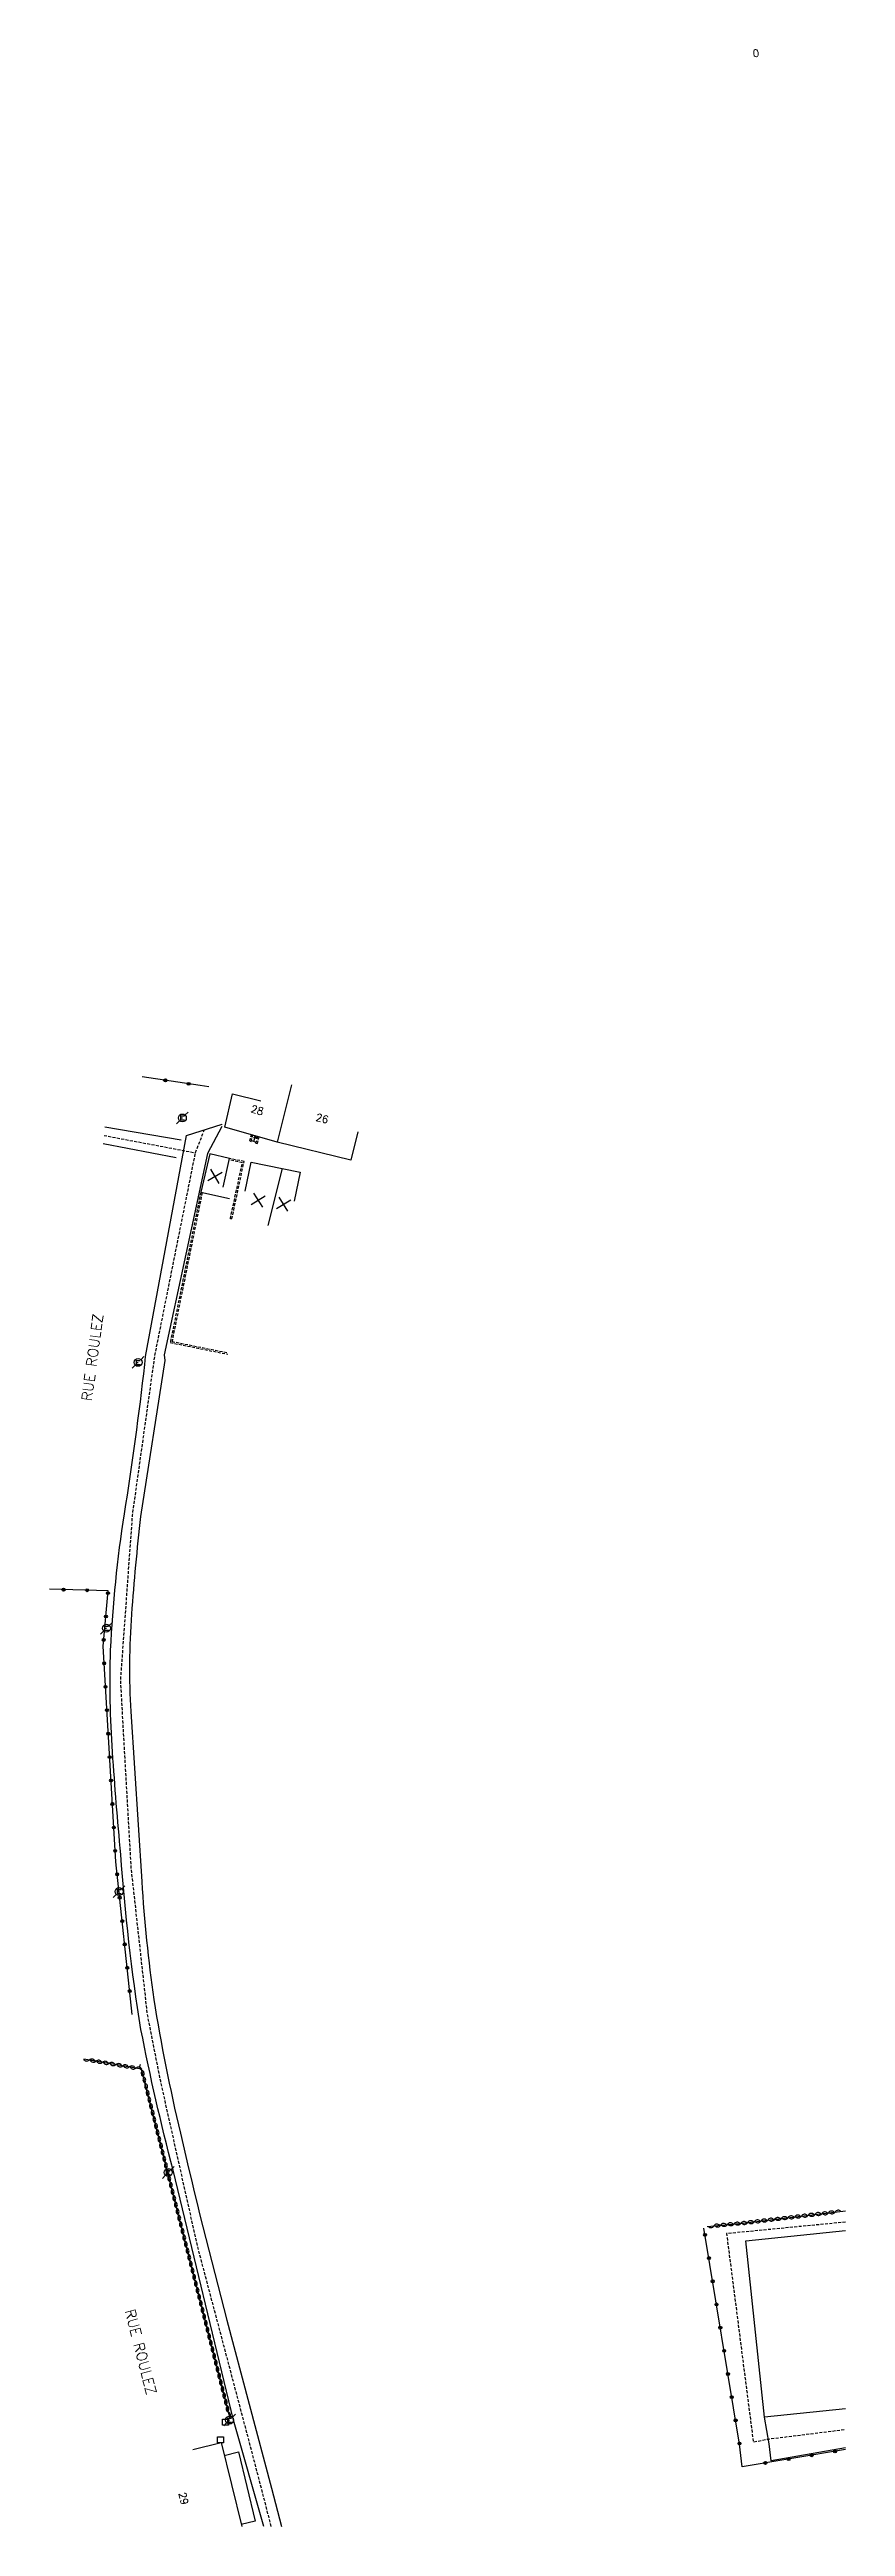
# Model space of a CAD drawing. Header units: millimetres. Extents: x 146000 to 147000, y 131000 to 131923.
# Drawn here: x 146864.5 to 147000, y 131000 to 131421.8 of the extents above; entities that cross this region are included whole.
import ezdxf
from ezdxf.enums import TextEntityAlignment as Align

# ---------------------------------------------------------------- set-up
doc = ezdxf.new("R2010")
doc.units = ezdxf.units.MM
doc.linetypes.add('DASHED', pattern=[0.75, 0.5, -0.25])
doc.layers.get('0').update_dxf_attribs({"linetype": 'CONTINUOUS'})
for name, color, linetype in [('W0001', 6, 'DASHED'), ('W0008', 7, 'CONTINUOUS'), ('W0100', 7, 'CONTINUOUS'), ('W0112', 1, 'DASHED'), ('W0310', 3, 'CONTINUOUS'), ('W0322', 7, 'CONTINUOUS'), ('W0471', 7, 'CONTINUOUS'), ('W0989', 7, 'CONTINUOUS'), ('W0991', 7, 'CONTINUOUS'), ('W1102', 7, 'CONTINUOUS')]:
    doc.layers.add(name, color=color, linetype=linetype)
doc.styles.get("Standard").update_dxf_attribs({"font": 'romans.shx', "width": 0.85})

# ---------------------------------------------------------------- blocks, each defined once
blk = doc.blocks.new('t991o')
at = {"color": 0, "linetype": 'Continuous'}
for p, q in [((-1, 1), (1, -1)), ((-1, -1), (1, 1))]:
    blk.add_line(p, q, dxfattribs=at)
blk = doc.blocks.new('t310o')
at = {"color": 0, "linetype": 'Continuous'}
for centre, start, end in [((-0.5, 0.38), 216.8699, 323.1304), ((0.5, -0.37), 36.8699, 143.1303)]:
    blk.add_arc(centre, 0.625, start, end, dxfattribs=at)
blk = doc.blocks.new('t322o')
at = {"color": 0, "linetype": 'Continuous'}
for radius in [0.25, 0.15]:
    blk.add_circle((0, 0), radius, dxfattribs=at)
blk = doc.blocks.new('T471')
for p, q in [((-0.333334, 0.333334), (-0.333334, -0.333334)), ((-0.333334, 0.333334), (0.333334, 0.333334)), ((-0.333334, 0), (0, 0)), ((0.500001, 0.500001), (1.000002, 1.000002)), ((-0.500001, -0.500001), (-1.000002, -1.000002)), ((-0.333334, -0.333334), (0.333334, -0.333334))]:
    blk.add_line(p, q)
blk.add_ellipse((0, 0), major_axis=(0.471405, 0.471405), ratio=1, start_param=5.4977871438, end_param=11.780972451)
blk = doc.blocks.new('t112o')
at = {"color": 0, "linetype": 'Continuous'}
for p, q in [((-0.5, 0.5), (0.5, 0.5)), ((-0.5, -0.5), (-0.5, 0.5)), ((0.5, 0.5), (0.5, -0.5)), ((0.5, -0.5), (-0.5, -0.5))]:
    blk.add_line(p, q, dxfattribs=at)

msp = doc.modelspace()

# ---------------------------------------------------------------- linework, layer by layer
at = {"layer": 'W0001'}
msp.add_line((146873.73, 131236.89), (146889.31, 131233.94), dxfattribs=at)
at = {"layer": 'W0001', "flags": 128}
for points in [[(146902.22, 131000), (146899.03, 131012.31), (146889.67, 131047.72), (146883.38, 131075.82), (146881.13, 131087.2), (146878.37, 131112.15), (146876.57, 131144), (146878.59, 131172.23), (146882.39, 131199.38), (146889.31, 131233.94), (146890.82, 131237.85), (146890.82, 131237.85)], [(147000, 131051.83), (146982.8, 131050.16), (146979.75, 131049.87), (146984.3, 131014.38), (146986.77, 131014.88), (147000, 131016.53)]]:
    msp.add_lwpolyline(points, dxfattribs=at)
at = {"layer": 'W0008'}
for p, q in [((146873.87, 131238.33), (146886.85, 131236.14)), ((146886.02, 131233.05), (146873.59, 131235.45))]:
    msp.add_line(p, q, dxfattribs=at)
at = {"layer": 'W0008', "flags": 128}
for points in [[(146900.94, 131000), (146895.8, 131018.1), (146885.49, 131060.68, -0.015), (146880.02, 131084.66, -0.0225), (146876.59, 131114.45, -0.0065), (146875.18, 131131.85, -0.0244), (146874.85, 131149.24, -0.0269), (146877.21, 131172.47, 0.0112), (146880.68, 131197.89), (146880.81, 131199.27), (146887.8, 131236.87), (146893.84, 131238.82), (146893.84, 131238.82)], [(146893.8, 131238.43), (146891.38, 131233.8), (146883.96, 131199.5), (146884.11, 131198.56), (146879.96, 131172, 0.0107), (146878.41, 131155.37, 0.0323), (146878.29, 131138.76), (146880.16, 131109.86, 0.0211), (146882.23, 131089.73, 0.0192), (146886.74, 131066.99, 0.0083), (146894.66, 131035.16), (146902.25, 131006.53), (146903.94, 131000)]]:
    msp.add_lwpolyline(points, format="xyb", dxfattribs=at)
for points in [[(147000, 131013.41), (146987.34, 131011.15), (146987.01, 131014.08), (146986.21, 131018.6), (146986.21, 131018.6)], [(146894.22, 131012.1), (146896.63, 131012.7), (146899.47, 131000.92), (146897.11, 131000.34), (146897.11, 131000.34)]]:
    msp.add_lwpolyline(points, dxfattribs=at)
at = {"layer": 'W0100'}
for p, q in [((146899.64, 131235.69), (146898.81, 131236)), ((146899.52, 131236.83), (146899.17, 131236.45)), ((146899.24, 131235.84), (146899.52, 131236.83)), ((146899.52, 131236.83), (146899.63, 131236.32))]:
    msp.add_line(p, q, dxfattribs=at)
at = {"layer": 'W0100', "flags": 128}
for points in [[(146916.96, 131237.5), (146915.75, 131232.65), (146903.22, 131235.77), (146894.32, 131238.32), (146895.61, 131244), (146900.46, 131242.79), (146900.46, 131242.79)], [(146894.02, 131228.09), (146895.11, 131232.97), (146891.73, 131233.73), (146890.21, 131227.22), (146895.09, 131226.13), (146895.09, 131226.13)], [(146897.77, 131227.41), (146898.77, 131232.31), (146904.07, 131231.26), (146907.12, 131230.61), (146906.13, 131225.71), (146906.13, 131225.71)], [(147000, 131020.01), (146986.21, 131018.6), (146983.06, 131048.67), (147000, 131050.4)], [(146888.84, 131013.11), (146893.69, 131014.3), (146897.2, 131000)]]:
    msp.add_lwpolyline(points, dxfattribs=at)
at = {"layer": 'W0112'}
for p, q in [((146898.54, 131235.95), (146898.84, 131237.02)), ((146898.54, 131235.95), (146898.78, 131235.88)), ((146898.78, 131235.88), (146899.08, 131236.96)), ((146899.61, 131235.57), (146899.94, 131236.71)), ((146899.61, 131235.57), (146899.85, 131235.5)), ((146899.85, 131235.5), (146900.18, 131236.64)), ((146897.29, 131232.25), (146895.06, 131232.72)), ((146895.11, 131232.97), (146895.11, 131232.97)), ((146897.59, 131232.44), (146895.11, 131232.97)), ((146895.25, 131222.71), (146897.29, 131232.25)), ((146895.5, 131222.66), (146897.59, 131232.44)), ((146890.21, 131227.22), (146885.01, 131201.62)), ((146890.45, 131227.17), (146885.31, 131201.81)), ((146895.5, 131222.66), (146895.25, 131222.71)), ((146885.31, 131201.81), (146894.86, 131199.87)), ((146885.01, 131201.62), (146894.81, 131199.63))]:
    msp.add_line(p, q, dxfattribs=at)
at = {"layer": 'W0310', "flags": 128}
for points in [[(146895.19, 131018.36), (146880.13, 131077.89), (146870.28, 131079.6), (146870.28, 131079.6)], [(146976.44, 131051.08), (146982.53, 131051.66), (147000, 131053.75)]]:
    msp.add_lwpolyline(points, dxfattribs=at)
at = {"layer": 'W0322', "flags": 128}
for points in [[(146891.59, 131245.16), (146890.11, 131245.38), (146880.22, 131246.87), (146880.22, 131246.87)], [(146878.55, 131087.2), (146875.74, 131113.18), (146873.58, 131149.92), (146874.45, 131159.35), (146864.45, 131159.6), (146864.45, 131159.6)], [(146982.4, 131010.15), (146981.97, 131014), (146975.9, 131050.81), (146975.9, 131050.81)], [(147000, 131013.09), (146982.41, 131010.16), (146982.41, 131010.16)]]:
    msp.add_lwpolyline(points, dxfattribs=at)
at = {"layer": 'W1102'}
for p, q in [((146905.64, 131245.48), (146903.22, 131235.77)), ((146904.07, 131231.26), (146901.65, 131221.55))]:
    msp.add_line(p, q, dxfattribs=at)

# ---------------------------------------------------------------- block references
at = {"layer": 'W0112'}
for p in [(146894.41, 131017.76), (146893.57, 131014.74)]:
    msp.add_blockref('t112o', p, dxfattribs=at)
at = {"layer": 'W0310'}
for p, rotation in [((146871.22, 131079.44), 170.1505385821233), ((146872.35, 131079.24), 170.1505385821233), ((146873.49, 131079.05), 170.1505385821233), ((146874.63, 131078.85), 170.1505385821233), ((146875.77, 131078.65), 170.1505385821233), ((146876.91, 131078.45), 170.1505385821233), ((146878.04, 131078.26), 170.1505385821233), ((146879.18, 131078.06), 170.1505385821233), ((146880.18, 131077.71), 104.1968298797331), ((146880.46, 131076.59), 104.1968298797331), ((146880.75, 131075.47), 104.1968298797331), ((146881.03, 131074.35), 104.1968298797331), ((146881.31, 131073.23), 104.1968298797331), ((146881.6, 131072.11), 104.1968298797331), ((146881.88, 131070.99), 104.1968298797331), ((146882.16, 131069.87), 104.1968298797331), ((146882.45, 131068.75), 104.1968298797331), ((146882.73, 131067.63), 104.1968298797331), ((146883.01, 131066.51), 104.1968298797331), ((146883.3, 131065.39), 104.1968298797331), ((146883.58, 131064.27), 104.1968298797331), ((146883.86, 131063.15), 104.1968298797331), ((146884.15, 131062.03), 104.1968298797331), ((146884.43, 131060.91), 104.1968298797331), ((146884.71, 131059.79), 104.1968298797331), ((146884.99, 131058.67), 104.1968298797331), ((146885.28, 131057.56), 104.1968298797331), ((146885.56, 131056.44), 104.1968298797331), ((146885.84, 131055.32), 104.1968298797331), ((146886.13, 131054.2), 104.1968298797331), ((146886.41, 131053.08), 104.1968298797331), ((146886.69, 131051.96), 104.1968298797331), ((146886.98, 131050.84), 104.1968298797331), ((146887.26, 131049.72), 104.1968298797331), ((146977.59, 131051.19), 5.433769011728913), ((146978.74, 131051.3), 5.433769011728913), ((146979.89, 131051.41), 5.433769011728913), ((146981.04, 131051.52), 5.433769011728913), ((146982.19, 131051.63), 5.433769011728913), ((146983.33, 131051.75), 6.819238960192746), ((146984.48, 131051.89), 6.819238960192746), ((146985.63, 131052.03), 6.819238960192746), ((146986.77, 131052.17), 6.819238960192746), ((146987.92, 131052.3), 6.819238960192746), ((146989.07, 131052.44), 6.819238960192746), ((146990.21, 131052.58), 6.819238960192746), ((146991.36, 131052.71), 6.819238960192746), ((146992.51, 131052.85), 6.819238960192746), ((146993.65, 131052.99), 6.819238960192746), ((146994.8, 131053.13), 6.819238960192746), ((146995.95, 131053.26), 6.819238960192746), ((146997.1, 131053.4), 6.819238960192746), ((146998.24, 131053.54), 6.819238960192746), ((146887.54, 131048.6), 104.1968298797331), ((146887.83, 131047.48), 104.1968298797331), ((146888.11, 131046.36), 104.1968298797331), ((146888.39, 131045.24), 104.1968298797331), ((146888.68, 131044.12), 104.1968298797331), ((146888.96, 131043), 104.1968298797331), ((146889.24, 131041.88), 104.1968298797331), ((146889.53, 131040.76), 104.1968298797331), ((146889.81, 131039.64), 104.1968298797331), ((146890.09, 131038.52), 104.1968298797331), ((146890.38, 131037.4), 104.1968298797331), ((146890.66, 131036.28), 104.1968298797331), ((146890.94, 131035.16), 104.1968298797331), ((146891.23, 131034.04), 104.1968298797331), ((146891.51, 131032.92), 104.1968298797331), ((146891.79, 131031.8), 104.1968298797331), ((146892.08, 131030.68), 104.1968298797331), ((146892.36, 131029.56), 104.1968298797331), ((146892.64, 131028.44), 104.1968298797331), ((146892.93, 131027.32), 104.1968298797331), ((146893.21, 131026.2), 104.1968298797331), ((146893.49, 131025.08), 104.1968298797331), ((146893.78, 131023.96), 104.1968298797331), ((146894.06, 131022.84), 104.1968298797331), ((146894.34, 131021.72), 104.1968298797331), ((146894.63, 131020.6), 104.1968298797331), ((146894.91, 131019.48), 104.1968298797331)]:
    msp.add_blockref('t310o', p, dxfattribs=dict(at, rotation=rotation))
at = {"layer": 'W0322'}
for p, rotation in [((146884.18, 131246.27), 171.4541338887366), ((146888.14, 131245.68), 171.4541338887366), ((146866.86, 131159.54), 178.5519805535491), ((146870.86, 131159.44), 178.5519805535491), ((146874.41, 131158.94), 84.75045688869103), ((146873.68, 131150.98), 84.75045688869103), ((146874.05, 131154.96), 84.75045688869103), ((146873.76, 131146.99), 93.36170705591854), ((146873.99, 131142.99), 93.36170705591854), ((146874.23, 131139), 93.36170705591854), ((146874.46, 131135.01), 93.36170705591854), ((146874.7, 131131.01), 93.36170705591854), ((146874.93, 131127.02), 93.36170705591854), ((146875.16, 131123.03), 93.36170705591854), ((146875.4, 131119.04), 93.36170705591854), ((146875.63, 131115.04), 93.36170705591854), ((146875.97, 131111.06), 96.17110000455345), ((146876.4, 131107.08), 96.17110000455345), ((146876.83, 131103.1), 96.17110000455345), ((146877.26, 131099.13), 96.17110000455345), ((146877.69, 131095.15), 96.17110000455345), ((146878.12, 131091.17), 96.17110000455345), ((146976.09, 131049.65), 99.36565529780565), ((146976.74, 131045.7), 99.36565529780565), ((146977.39, 131041.75), 99.36565529780565), ((146978.04, 131037.81), 99.36565529780565), ((146978.69, 131033.86), 99.36565529780565), ((146979.34, 131029.91), 99.36565529780565), ((146979.99, 131025.97), 99.36565529780565), ((146980.64, 131022.02), 99.36565529780565), ((146981.3, 131018.07), 99.36565529780565), ((146981.95, 131014.13), 99.36565529780565), ((146994.25, 131012.13), 189.4687572577487), ((146998.2, 131012.79), 189.4687572577487), ((146986.36, 131010.82), 189.4687572577487), ((146990.31, 131011.47), 189.4687572577487)]:
    msp.add_blockref('t322o', p, dxfattribs=dict(at, rotation=rotation))
at = {"layer": 'W0471'}
for p in [(146887.08, 131239.87), (146879.54, 131198.24), (146874.15, 131152.97), (146876.3, 131108.12), (146884.67, 131060.28), (146895.11, 131018.12)]:
    msp.add_blockref('T471', p, dxfattribs=at)
at = {"layer": 'W0991'}
for p, rotation in [((146892.65, 131229.9), 75.18134589172202), ((146900, 131225.87), 77.14132390910731), ((146904.32, 131225.2), 76.71243874825181)]:
    msp.add_blockref('t991o', p, dxfattribs=dict(at, rotation=rotation))

# ---------------------------------------------------------------- texts
at = {"layer": 'W0989'}
for rotation, p in [(82.4089, (146871.75, 131199.1)), (284.4801, (146880, 131029.72))]:
    msp.add_text('RUE ROULEZ', height=1.75, rotation=rotation, dxfattribs=at).set_placement(p, align=Align.MIDDLE)
at = {"layer": 'W0991'}
for s, rotation, p in [('0', 6.2617, (146984.75, 131421.19)), ('28', 344.0416, (146899.83, 131241.2)), ('26', 346.0007, (146910.88, 131239.79)), ('29', 283.7694, (146887.28, 131004.77))]:
    msp.add_text(s, height=1.25, rotation=rotation, dxfattribs=at).set_placement(p, align=Align.MIDDLE)

doc.saveas('drawing.dxf')
